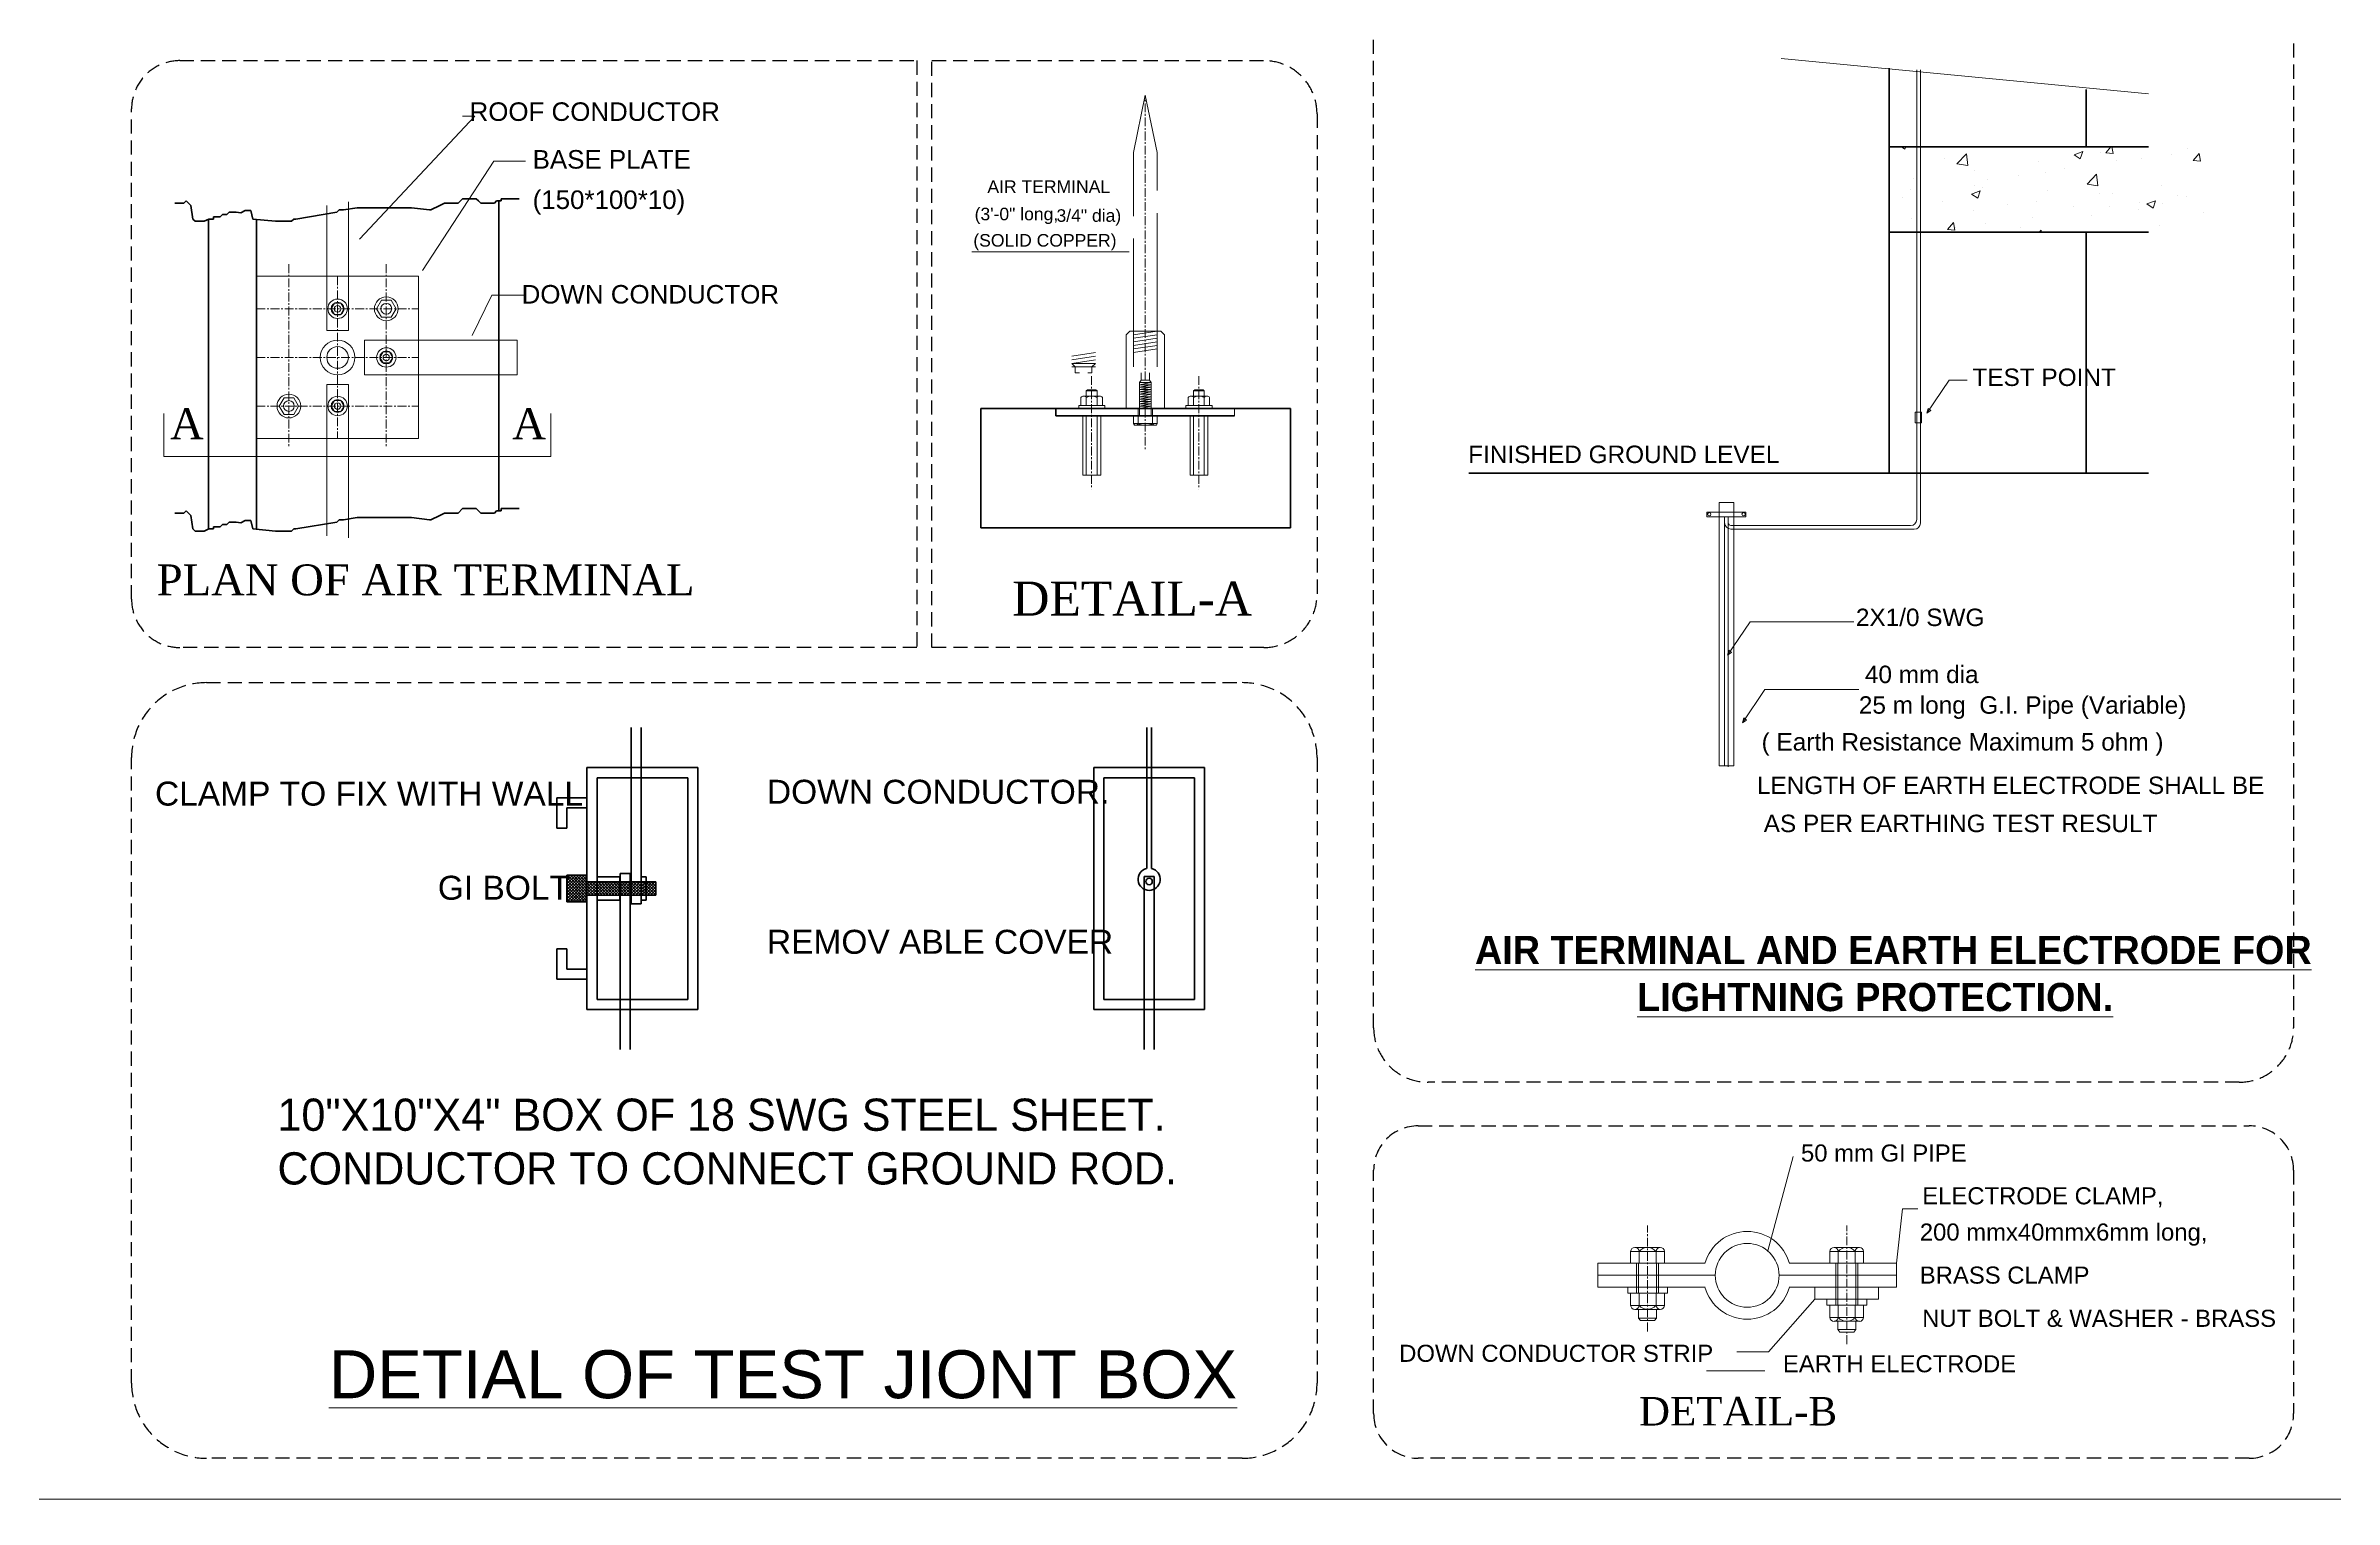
# Model space of a CAD drawing. Header units: inches. Extents: x 109699 to 44449955, y -10987 to 15824140.
# Drawn here: x 226962 to 228584, y -4201 to -3171 of the extents above; entities that cross this region are included whole.
import ezdxf

# ---------------------------------------------------------------- set-up
doc = ezdxf.new("R2010")
doc.units = ezdxf.units.IN
doc.header["$LTSCALE"] = 5
doc.header["$MEASUREMENT"] = 0
doc.header["$PDMODE"] = 35
doc.linetypes.add('CENTER', pattern=[2, 1.25, -0.25, 0.25, -0.25])
doc.linetypes.add('DASHED2', pattern=[0.375, 0.25, -0.125])
doc.layers.get('0').update_dxf_attribs({"color": 123})
doc.layers.get('Defpoints').update_dxf_attribs({"lineweight": 5})
for name, color, linetype, lineweight in [('@NORMAL', 7, 'Continuous', 5), ('CL', 7, 'CENTER', 5), ('E-ELECTRODE', 4, 'Continuous', 13), ('PLATE', 5, 'Continuous', 5), ('Text', 7, 'Continuous', 0), ('THREAD', 7, 'Continuous', 5), ('Title box', 7, 'Continuous', 9), ('WALL', 8, 'Continuous', 53), ('WALL-1', 8, 'Continuous', 9)]:
    doc.layers.add(name, color=color, linetype=linetype, lineweight=lineweight)
doc.styles.add('DIM', font='tahoma.ttf')
doc.styles.add('STYLE1', font='times.ttf')
doc.styles.add('STYLE5', font='swissl.ttf')

# ---------------------------------------------------------------- blocks, each defined once
blk = doc.blocks.new('zxczxczxcz')
at = {"layer": '@NORMAL'}
blk.add_lwpolyline([(177319.9, -15442.5), (175302.8, -15442.5), (175302.8, -14284.5), (177319.9, -14284.5)], close=True, dxfattribs=at)
blk = doc.blocks.new('*X105')
at = {"color": 0}
for p, q in [((809.5, -171.6), (820.1, -161)), ((809.5, -169.8), (818.3, -161)), ((809.5, -168.1), (816.6, -161)), ((809.5, -166.3), (814.8, -161)), ((809.5, -164.5), (813, -161)), ((809.5, -162.8), (811.2, -161)), ((809.5, -173.4), (821.5, -161.4)), ((821.5, -174.5), (809.5, -162.5)), ((809.5, -175.1), (821.5, -163.1)), ((821.5, -172.7), (809.8, -161)), ((821.5, -171), (811.6, -161)), ((821.5, -169.2), (813.3, -161)), ((821.5, -167.4), (815.1, -161)), ((821.5, -165.7), (816.9, -161)), ((821.5, -163.9), (818.6, -161)), ((821.5, -162.1), (820.4, -161)), ((821.5, -176.3), (809.5, -164.3)), ((809.5, -176.9), (821.5, -164.9)), ((820.5, -177), (809.5, -166)), ((818.7, -177), (809.5, -167.8)), ((817, -177), (809.5, -169.6)), ((815.2, -177), (809.5, -171.3)), ((813.4, -177), (809.5, -173.1)), ((811.7, -177), (809.5, -174.9)), ((809.9, -177), (809.5, -176.6)), ((811.2, -177), (821.5, -166.7)), ((812.9, -177), (821.5, -168.5)), ((814.7, -177), (821.5, -170.2)), ((816.5, -177), (821.5, -172)), ((818.2, -177), (821.5, -173.8)), ((820, -177), (821.5, -175.5)), ((821.5, -170.2), (826.7, -165)), ((821.5, -168.5), (824.9, -165)), ((821.5, -166.7), (823.2, -165)), ((827.5, -171.7), (821.5, -165.7)), ((821.5, -172), (827.5, -166)), ((827.1, -173), (821.5, -167.4)), ((825.3, -173), (821.5, -169.2)), ((823.6, -173), (821.5, -171)), ((821.8, -173), (821.5, -172.7)), ((822.2, -173), (827.5, -167.8)), ((827.5, -169.9), (822.6, -165)), ((824, -173), (827.5, -169.5)), ((827.5, -168.1), (824.4, -165)), ((825.8, -173), (827.5, -171.3)), ((827.5, -166.4), (826.2, -165)), ((827.5, -173), (835.5, -165)), ((827.5, -171.3), (833.8, -165)), ((827.5, -169.5), (832, -165)), ((827.5, -167.8), (830.2, -165)), ((827.5, -166), (828.5, -165)), ((834.2, -173), (827.5, -166.4)), ((832.4, -173), (827.5, -168.1)), ((830.6, -173), (827.5, -169.9)), ((828.9, -173), (827.5, -171.7)), ((835.9, -173), (827.9, -165)), ((829.3, -173), (837.3, -165)), ((837.7, -173), (829.7, -165)), ((831.1, -173), (839.1, -165)), ((839.5, -173), (831.5, -165)), ((832.8, -173), (840.8, -165)), ((841, -172.8), (833.2, -165)), ((834.6, -173), (841, -166.6)), ((841, -171.1), (835, -165)), ((836.4, -173), (841, -168.4)), ((841, -169.3), (836.8, -165)), ((838.1, -173), (841, -170.1)), ((841, -167.5), (838.5, -165)), ((839.9, -173), (841, -171.9)), ((841, -165.7), (840.3, -165)), ((841.2, -166.5), (842.6, -165)), ((841.2, -168.2), (844.4, -165)), ((841.2, -170), (846.1, -165)), ((841.2, -171.8), (847.2, -165.8)), ((847.2, -171.9), (841.2, -165.9)), ((846.5, -173), (841.2, -167.7)), ((844.8, -173), (841.2, -169.4)), ((843, -173), (841.2, -171.2)), ((841.2, -173), (841.2, -173)), ((841.7, -173), (847.2, -167.5)), ((847.2, -170.1), (842.1, -165)), ((843.4, -173), (847.2, -169.3)), ((847.2, -168.3), (843.8, -165)), ((845.2, -173), (847.2, -171.1)), ((847.2, -166.6), (845.6, -165)), ((847, -173), (847.2, -172.8)), ((847.7, -165.2), (847.9, -165)), ((847.7, -167), (849.7, -165)), ((847.7, -168.7), (851.4, -165)), ((847.7, -170.5), (853.2, -165)), ((853.7, -171.4), (847.7, -165.4)), ((847.7, -172.3), (853.7, -166.3)), ((853.6, -173), (847.7, -167.1)), ((851.8, -173), (847.7, -168.9)), ((850.1, -173), (847.7, -170.7)), ((848.3, -173), (847.7, -172.4)), ((848.7, -173), (853.7, -168)), ((853.7, -169.6), (849.1, -165)), ((850.5, -173), (853.7, -169.8)), ((853.7, -167.8), (850.9, -165)), ((852.3, -173), (853.7, -171.6)), ((853.7, -166.1), (852.7, -165)), ((853.7, -166.3), (855, -165)), ((853.7, -168), (856.7, -165)), ((856.7, -169.1), (853.7, -166.1)), ((853.7, -169.8), (856.7, -166.8)), ((856.7, -170.8), (853.7, -167.8)), ((853.7, -171.6), (856.7, -168.6)), ((856.7, -172.6), (853.7, -169.6)), ((855.4, -173), (853.7, -171.4)), ((854, -173), (856.7, -170.3)), ((856.7, -167.3), (854.5, -165)), ((855.8, -173), (856.7, -172.1)), ((856.7, -165.5), (856.2, -165)), ((856.7, -165), (856.7, -165)), ((856.7, -166.8), (858.5, -165)), ((856.7, -168.6), (860.3, -165)), ((856.7, -170.3), (862, -165)), ((862.5, -171.3), (856.7, -165.5)), ((856.7, -172.1), (862.5, -166.3)), ((862.5, -173), (856.7, -167.3)), ((860.7, -173), (856.7, -169.1)), ((858.9, -173), (856.7, -170.8)), ((857.1, -173), (856.7, -172.6)), ((857.6, -173), (862.5, -168.1)), ((862.5, -169.5), (858, -165)), ((859.4, -173), (862.5, -169.9)), ((862.5, -167.8), (859.8, -165)), ((861.1, -173), (862.5, -171.6)), ((862.5, -166), (861.5, -165))]:
    blk.add_line(p, q, dxfattribs=at)
blk = doc.blocks.new('*X104')
at = {"color": 0}
for p, q in [((2721.4, -109.4), (2721.4, -109.4)), ((2784.5, -101.1), (2784.5, -101.1)), ((2809.6, -97.8), (2809.6, -97.8)), ((2824.6, -104.9), (2831.6, -102.2)), ((2824.6, -104.9), (2829.5, -108.3)), ((2829.5, -108.3), (2831.6, -102.2)), ((2841.3, -100.6), (2845.3, -95.7)), ((2841.3, -100.6), (2847.3, -101.1)), ((2847.3, -101.1), (2846.3, -95.7)), ((2852.5, -108.5), (2852.5, -108.5)), ((2903.8, -101.5), (2903.8, -101.5)), ((2913, -106.8), (2917.8, -101.1)), ((2913, -106.8), (2919, -107.4)), ((2919, -107.4), (2917.8, -101.1)), ((2948.5, -101.6), (2954.1, -95.7)), ((2948.5, -101.6), (2957.4, -102.9)), ((2957.4, -102.9), (2956.6, -95.7)), ((2968.3, -112.9), (2975.3, -110.2)), ((2973.3, -116.3), (2975.3, -110.2)), ((2721.3, -128.5), (2721.3, -128.5)), ((2750, -122.4), (2750, -122.4)), ((2753.6, -117.3), (2753.6, -117.3)), ((2774.7, -130.7), (2774.7, -130.7)), ((2800.5, -116), (2800.5, -116)), ((2807, -119.5), (2807, -119.5)), ((2860.3, -121.8), (2860.3, -121.8)), ((2884.3, -124), (2884.3, -124)), ((2909.3, -120.7), (2909.3, -120.7)), ((2913.7, -124.1), (2913.7, -124.1)), ((2940.5, -122.6), (2940.5, -122.6)), ((2947.2, -115.7), (2947.2, -115.7)), ((2953.1, -128.4), (2953.1, -128.4)), ((2967.1, -126.3), (2967.1, -126.3)), ((2968.3, -112.9), (2973.3, -116.3)), ((2740.5, -137.2), (2747.5, -134.5)), ((2740.5, -137.2), (2745.5, -140.5)), ((2745.5, -140.5), (2747.5, -134.5)), ((2758.2, -140.6), (2758.2, -140.6)), ((2783.3, -137.3), (2783.3, -137.3)), ((2799.3, -149.3), (2799.3, -149.3)), ((2821.1, -132.3), (2821.1, -132.3)), ((2823.8, -142.6), (2823.8, -142.6)), ((2828, -133), (2828, -133)), ((2851.3, -141.8), (2851.3, -141.8)), ((2881.4, -135.2), (2881.4, -135.2)), ((2882.2, -132.6), (2882.2, -132.6)), ((2884.3, -145.2), (2891.3, -142.5)), ((2884.3, -145.2), (2889.2, -148.5)), ((2889.2, -148.5), (2891.3, -142.5)), ((2902.6, -134.8), (2902.6, -134.8)), ((2934.8, -137.5), (2934.8, -137.5)), ((2964.4, -144.6), (2964.4, -144.6)), ((2748.8, -155.7), (2748.8, -155.7)), ((2765.5, -152.6), (2765.5, -152.6)), ((2786.6, -165.7), (2788.3, -163.8)), ((2788.6, -165.7), (2788.3, -163.8)), ((2847.8, -164.6), (2847.8, -164.6)), ((2858, -163.4), (2858, -163.4)), ((2883, -160.1), (2883, -160.1)), ((2906.1, -154.6), (2906.1, -154.6)), ((2920.9, -155.1), (2920.9, -155.1)), ((2951.9, -161.6), (2951.9, -161.6)), ((2725.2, -396.8), (2725.2, -396.8)), ((2729.4, -396.4), (2732.2, -398.3)), ((2732.2, -398.3), (2732.9, -396.4)), ((2764.9, -405.9), (2764.9, -405.9)), ((2774.8, -410.3), (2782.6, -402.2)), ((2774.8, -410.3), (2783.7, -411.7)), ((2783.7, -411.7), (2782.6, -402.2)), ((2841.5, -408.1), (2841.5, -408.1)), ((2871, -403), (2878, -400.3)), ((2871, -403), (2875.9, -406.3)), ((2875.9, -406.3), (2878, -400.3)), ((2892.9, -401.1), (2892.9, -401.1)), ((2896.8, -401.4), (2901, -396.4)), ((2896.8, -401.4), (2902.8, -402)), ((2902.8, -402), (2901.7, -396.4)), ((2905.5, -407.8), (2905.5, -407.8)), ((2926, -406.3), (2926, -406.3)), ((2951, -403), (2951, -403)), ((2963.8, -397.8), (2963.8, -397.8)), ((2968.5, -407.7), (2973.3, -402)), ((2968.5, -407.7), (2974.5, -408.2)), ((2974.5, -408.2), (2973.3, -402)), ((2736.7, -431.2), (2736.7, -431.2)), ((2739.1, -422), (2739.1, -422)), ((2742.2, -427.6), (2742.2, -427.6)), ((2788.9, -427.9), (2788.9, -427.9)), ((2789.6, -415.6), (2789.6, -415.6)), ((2795.6, -429.8), (2795.6, -429.8)), ((2799.9, -422.9), (2799.9, -422.9)), ((2824.9, -419.6), (2824.9, -419.6)), ((2847.2, -417.8), (2847.2, -417.8)), ((2862.8, -414.6), (2862.8, -414.6)), ((2881.6, -426.9), (2889.3, -418.8)), ((2881.6, -426.9), (2890.4, -428.3)), ((2890.4, -428.3), (2889.3, -418.8)), ((2942.2, -428), (2942.2, -428)), ((2730.6, -437.9), (2730.6, -437.9)), ((2763.3, -441), (2763.3, -441)), ((2786.9, -435.2), (2793.9, -432.5)), ((2786.9, -435.2), (2791.9, -438.6)), ((2788.4, -448.9), (2788.4, -448.9)), ((2791.9, -438.6), (2793.9, -432.5)), ((2816.7, -443.3), (2816.7, -443.3)), ((2840.3, -441.4), (2840.3, -441.4)), ((2849, -432.1), (2849, -432.1)), ((2870.1, -445.5), (2870.1, -445.5)), ((2891.7, -434.4), (2891.7, -434.4)), ((2899.6, -445.7), (2899.6, -445.7)), ((2902.4, -434.4), (2902.4, -434.4)), ((2923.5, -447.8), (2923.5, -447.8)), ((2924.7, -442.4), (2924.7, -442.4)), ((2930.6, -443.2), (2937.6, -440.6)), ((2930.6, -443.2), (2935.6, -446.6)), ((2935.6, -446.6), (2937.6, -440.6)), ((2943.7, -442.8), (2943.7, -442.8)), ((2955.8, -436.6), (2955.8, -436.6)), ((2962.6, -437.5), (2962.6, -437.5)), ((2976.8, -450), (2976.8, -450)), ((2737.9, -455.3), (2737.9, -455.3)), ((2767.2, -464.1), (2772, -458.4)), ((2767.2, -464.1), (2773.2, -464.6)), ((2773.2, -464.6), (2772, -458.4)), ((2773.6, -462.3), (2773.6, -462.3)), ((2798.6, -459), (2798.6, -459)), ((2827.1, -462.9), (2827.1, -462.9)), ((2836.5, -454.1), (2836.5, -454.1)), ((2842.3, -466.4), (2843.8, -464.6)), ((2844.1, -466.4), (2843.8, -464.6)), ((2885.4, -452.8), (2885.4, -452.8)), ((2941, -461.3), (2941, -461.3))]:
    blk.add_line(p, q, dxfattribs=at)
blk = doc.blocks.new('fsdfs')
at = {"layer": 'Text'}
blk.add_line((238128.7, -26076.4), (237942.8, -26076.4), dxfattribs=at)
at = {"layer": 'Text', "style": 'STYLE5'}
for s, height, p in [('AIR TERMINAL', 14.822, (237961.2, -26006.7)), ('(3\'-0" long,', 14.822, (237946.1, -26039)), ('3/4" dia)', 14.82, (238042.8, -26040.8)), ('(SOLID COPPER)', 14.822, (237944.6, -26070.1))]:
    blk.add_text(s, height=height, dxfattribs=at).set_placement(p)

msp = doc.modelspace()

# ---------------------------------------------------------------- linework, layer by layer
at = {"linetype": 'DASHED2', "lineweight": 25, "ltscale": 8}
for points in [[(227903, -2530.7), (228516.3, -2530.7, -0.414214), (228554.9, -2569.3), (228554.9, -3866.7, -0.414214), (228516.3, -3905.3), (227941.6, -3905.3, -0.414214), (227903, -3866.7)], [(227057.1, -3181.5), (227579.4, -3181.5), (227579.4, -3597.3), (227057.1, -3597.3, -0.414214), (227022.9, -3563.1), (227022.9, -3215.7, -0.414214)], [(227590, -3181.5), (227825.2, -3181.5, -0.414214), (227862.9, -3219.2), (227862.9, -3559.6, -0.414214), (227825.2, -3597.3), (227590, -3597.3)], [(227076, -3622.2), (227809.8, -3622.2, -0.414214), (227862.9, -3675.3), (227862.9, -4118.6, -0.414214), (227809.8, -4171.7), (227076, -4171.7, -0.414214), (227022.9, -4118.6), (227022.9, -3675.3, -0.414214)], [(227934.5, -3936.2), (228523.4, -3936.2, -0.414214), (228554.9, -3967.7), (228554.9, -4140.1, -0.414214), (228523.4, -4171.7), (227934.5, -4171.7, -0.414214), (227903, -4140.1), (227903, -3967.7, -0.414214)]]:
    msp.add_lwpolyline(points, format="xyb", close=True, dxfattribs=at)
at = {"layer": 'CL'}
for p, q in [((227741.2, -3428), (227741.2, -3206)), ((227134.4, -3325.8), (227134.4, -3455)), ((227168.9, -3334.3), (227168.9, -3449.2)), ((227203.4, -3325.8), (227203.4, -3455)), ((227111.4, -3357.3), (227226.3, -3357.3)), ((227111.4, -3391.8), (227226.3, -3391.8)), ((227703.2, -3405), (227703.2, -3485.1)), ((227779.2, -3405), (227779.2, -3485.1)), ((227111.4, -3426.2), (227226.3, -3426.2)), ((227741.2, -3428), (227741.2, -3457.8)), ((228097.1, -4081.8), (228097.1, -4006.7)), ((228238.2, -4090.8), (228238.2, -4006.7))]:
    msp.add_line(p, q, dxfattribs=at)
at = {"layer": 'Defpoints', "color": 0, "linetype": 'ByBlock'}
for p in [(227844, -3428), (227624.7, -3499)]:
    msp.add_point(p, dxfattribs=at)
at = {"layer": 'E-ELECTRODE'}
for p, q in [((228139.2, -3501.4), (228139.2, -3504.8)), ((228139.2, -3501.4), (228166.8, -3501.4)), ((228147.8, -3494.5), (228147.8, -3681.2)), ((228147.8, -3494.5), (228158.2, -3494.5)), ((228158.2, -3494.5), (228158.2, -3681.2)), ((228166.8, -3501.4), (228166.8, -3504.8)), ((228139.2, -3504.8), (228166.8, -3504.8)), ((228147.8, -3681.2), (228158.2, -3681.2))]:
    msp.add_line(p, q, dxfattribs=at)
for centre in [(228140.8, -3502.9), (228165.1, -3502.9)]:
    msp.add_circle(centre, 1.18, dxfattribs=at)
at = {"layer": 'PLATE'}
for p, q in [((228287.9, -3187.9), (228287.9, -3506.6)), ((228290.4, -3188.1), (228290.4, -3509.2)), ((227732.8, -3246.6), (227741.2, -3206)), ((227749.6, -3246.6), (227741.2, -3206)), ((227732.8, -3291.7), (227732.8, -3246.6)), ((227749.6, -3273.6), (227749.6, -3246.6)), ((227161.2, -3334.3), (227161.2, -3284.1)), ((227176.5, -3334.3), (227176.5, -3281.6)), ((227749.6, -3373.2), (227749.6, -3289.5)), ((227732.8, -3373.2), (227732.8, -3307.6)), ((227111.4, -3334.3), (227111.4, -3449.2)), ((227111.4, -3334.3), (227226.3, -3334.3)), ((227161.2, -3334.3), (227161.2, -3372.6)), ((227176.5, -3334.3), (227176.5, -3372.6)), ((227226.3, -3334.3), (227226.3, -3449.2)), ((227161.2, -3372.6), (227176.5, -3372.6)), ((227188, -3379.5), (227188, -3404)), ((227188, -3379.5), (227226.3, -3379.5)), ((227226.3, -3379.5), (227296.2, -3379.5)), ((227296.2, -3379.5), (227296.2, -3404)), ((227727.7, -3375.7), (227730.2, -3373.2)), ((227727.7, -3428), (227727.7, -3375.7)), ((227730.2, -3373.2), (227752.2, -3373.2)), ((227754.7, -3375.7), (227752.2, -3373.2)), ((227754.7, -3428), (227754.7, -3375.7)), ((227188, -3404), (227226.3, -3404)), ((227226.3, -3404), (227296.2, -3404)), ((227161.2, -3410.9), (227161.2, -3449.2)), ((227161.2, -3410.9), (227176.5, -3410.9)), ((227176.5, -3410.9), (227176.5, -3449.2)), ((227699.4, -3415.5), (227700.3, -3414.7)), ((227707, -3415.5), (227706.2, -3414.7)), ((227677.9, -3428), (227804.5, -3428)), ((227677.9, -3433.1), (227677.9, -3428)), ((227677.9, -3433.1), (227804.5, -3433.1)), ((227694, -3428), (227694, -3425.9)), ((227694, -3425.9), (227712.5, -3425.9)), ((227712.5, -3428), (227712.5, -3425.9)), ((227736.1, -3433.1), (227736.1, -3428)), ((227746.3, -3433.1), (227746.3, -3428)), ((227769.9, -3425.9), (227788.5, -3425.9)), ((227769.9, -3428), (227769.9, -3425.9)), ((227788.5, -3428), (227788.5, -3425.9)), ((227804.5, -3433.1), (227804.5, -3428)), ((227111.4, -3449.2), (227226.3, -3449.2)), ((227161.2, -3449.2), (227161.2, -3518.1)), ((227176.5, -3449.2), (227176.5, -3519.7)), ((228151.7, -3504.8), (228151.7, -3508.9)), ((228151.7, -3506.9), (228151.7, -3681.2)), ((228154.2, -3507.5), (228154.2, -3681.8)), ((228154.3, -3504.8), (228154.3, -3508.9)), ((228156.2, -3510.9), (228283.5, -3510.9)), ((228156.2, -3513.5), (228286.1, -3513.5)), ((228061.8, -4050.6), (228061.8, -4033.6)), ((228061.8, -4033.6), (228137.8, -4033.6)), ((228089.3, -4054.8), (228089.3, -4033.6)), ((228104.8, -4054.8), (228104.8, -4033.6)), ((228197.5, -4033.6), (228273.5, -4033.6)), ((228230.5, -4063.3), (228230.5, -4033.6)), ((228246, -4063.3), (228246, -4033.6)), ((228273.5, -4050.6), (228273.5, -4033.6)), ((228061.8, -4042.1), (228145.1, -4042.1)), ((228061.8, -4050.6), (228137.8, -4050.6)), ((228083, -4054.8), (228083, -4050.6)), ((228111.2, -4054.8), (228111.2, -4050.6)), ((228190.2, -4042.1), (228273.5, -4042.1)), ((228197.5, -4050.6), (228273.5, -4050.6)), ((228215.6, -4059.1), (228215.6, -4050.6)), ((228260.8, -4059.1), (228260.8, -4050.6)), ((228083, -4054.8), (228111.2, -4054.8)), ((228215.6, -4059.1), (228260.8, -4059.1)), ((228224.1, -4063.3), (228224.1, -4059.1)), ((228224.1, -4063.3), (228252.4, -4063.3)), ((228252.4, -4063.3), (228252.4, -4059.1))]:
    msp.add_line(p, q, dxfattribs=at)
msp.add_circle((228167.7, -4042.1), 22.6, dxfattribs=at)
for centre, radius, start, end in [((228156.2, -3508.9), 4.54, 180, 270), ((228156.2, -3508.9), 1.95, 180, 270), ((228283.5, -3506.6), 4.32, 270, 0), ((228286.1, -3509.2), 4.32, 270, 0), ((228167.7, -4042.1), 31.1, 15.8266, 164.1734), ((228167.7, -4042.1), 31.1, 195.8266, 344.1734)]:
    msp.add_arc(centre, radius, start, end, dxfattribs=at)
at = {"layer": 'Text'}
for p, q in [((228191.7, -3179.9), (228452.1, -3205.1)), ((227184.4, -3308.1), (227266.2, -3220.8)), ((227266.2, -3220.8), (227257.5, -3220.8)), ((227229, -3330.3), (227279.7, -3252.8)), ((227279.7, -3252.8), (227302.1, -3252.8)), ((227264.2, -3376.3), (227278.1, -3347.7)), ((227278.1, -3347.7), (227300.6, -3347.7)), ((228295, -3431.3), (228310.9, -3407.8)), ((228310.9, -3407.8), (228323.6, -3407.8)), ((227045.8, -3462), (227045.8, -3431.4)), ((227320, -3462), (227320, -3431.4)), ((228286.8, -3430.5), (228286.8, -3438.2)), ((228286.8, -3430.5), (228291.3, -3430.5)), ((228291.3, -3430.5), (228291.3, -3438.2)), ((228295, -3431.3), (228295.9, -3427.9)), ((228295, -3431.3), (228297.8, -3429.4)), ((228295.9, -3427.9), (228297.8, -3429.4)), ((228286.8, -3438.2), (228291.3, -3438.2)), ((227045.8, -3462), (227320, -3462)), ((228153.8, -3602.7), (228169.7, -3579.1)), ((228169.7, -3579.1), (228243.3, -3579.1)), ((228153.8, -3602.7), (228154.7, -3599.2)), ((228154.7, -3599.2), (228156.6, -3600.8)), ((228153.8, -3602.7), (228156.6, -3600.8)), ((228164.4, -3650.6), (228180.3, -3627.1)), ((228180.3, -3627.1), (228246.8, -3627.1)), ((228164.4, -3650.6), (228165.2, -3647.2)), ((228165.2, -3647.2), (228167.1, -3648.7)), ((228164.4, -3650.6), (228167.1, -3648.7)), ((228182.2, -4024.8), (228200.3, -3957.8)), ((228273.5, -4033.6), (228277.7, -3995.1)), ((228277.7, -3995.1), (228288.5, -3995.1)), ((228215.6, -4059.1), (228182.8, -4096.3)), ((228182.8, -4096.3), (228160.3, -4096.3)), ((228138.8, -4109.7), (228180.1, -4109.7))]:
    msp.add_line(p, q, dxfattribs=at)
at = {"layer": 'THREAD'}
for p, q in [((227689.1, -3390.9), (227705.9, -3388.4)), ((227732.8, -3398.5), (227732.8, -3373.2)), ((227732.8, -3375.7), (227749.6, -3373.2)), ((227732.8, -3378.2), (227749.6, -3375.7)), ((227732.8, -3380.8), (227749.6, -3378.2)), ((227732.8, -3383.3), (227749.6, -3380.8)), ((227732.8, -3385.8), (227749.6, -3383.3)), ((227732.8, -3388.4), (227749.6, -3385.8)), ((227749.6, -3398.5), (227749.6, -3373.2)), ((227689.1, -3393.4), (227705.9, -3390.9)), ((227689.1, -3396), (227705.9, -3393.4)), ((227691.6, -3398.5), (227689.1, -3396)), ((227689.1, -3396), (227705.9, -3396)), ((227689.1, -3398.5), (227691.6, -3398.5)), ((227691.6, -3401), (227691.6, -3398.5)), ((227703.4, -3398.5), (227691.6, -3398.5)), ((227691.6, -3402.7), (227691.6, -3401)), ((227691.6, -3402.7), (227694.6, -3402.7)), ((227700.5, -3402.7), (227703.4, -3402.7)), ((227705.9, -3396), (227703.4, -3398.5)), ((227703.4, -3401), (227703.4, -3398.5)), ((227703.4, -3398.5), (227705.9, -3398.5)), ((227703.4, -3402.7), (227703.4, -3401)), ((227738.3, -3402.7), (227738.3, -3407.8)), ((227744.2, -3402.7), (227744.2, -3407.8)), ((227695.6, -3425.9), (227695.6, -3420.2)), ((227697.5, -3419.2), (227708.9, -3419.2)), ((227699.4, -3425.9), (227699.4, -3415.5)), ((227699.4, -3415.5), (227707, -3415.5)), ((227700.3, -3414.7), (227706.2, -3414.7)), ((227707, -3425.9), (227707, -3415.5)), ((227710.8, -3425.9), (227710.8, -3420.2)), ((227737, -3409.5), (227738.3, -3407.8)), ((227737, -3411.1), (227745.4, -3409.5)), ((227737, -3409.5), (227745.4, -3409.5)), ((227737, -3409.5), (227737, -3433.1)), ((227737, -3412.8), (227745.4, -3411.1)), ((227737, -3411.1), (227745.4, -3411.1)), ((227737, -3414.5), (227745.4, -3412.8)), ((227737, -3412.8), (227745.4, -3412.8)), ((227737, -3416.2), (227745.4, -3414.5)), ((227737, -3414.5), (227745.4, -3414.5)), ((227737, -3417.9), (227745.4, -3416.2)), ((227737, -3416.2), (227745.4, -3416.2)), ((227737, -3417.9), (227745.4, -3417.9)), ((227737, -3419.6), (227745.4, -3417.9)), ((227737, -3421.3), (227745.4, -3419.6)), ((227737, -3419.6), (227745.4, -3419.6)), ((227737, -3423), (227745.4, -3421.3)), ((227737, -3421.3), (227745.4, -3421.3)), ((227738.3, -3407.8), (227744.2, -3407.8)), ((227744.2, -3407.8), (227745.4, -3409.5)), ((227745.4, -3409.5), (227745.4, -3433.1)), ((227771.6, -3425.9), (227771.6, -3420.2)), ((227773.5, -3419.2), (227784.9, -3419.2)), ((227775.4, -3415.5), (227776.2, -3414.7)), ((227775.4, -3415.5), (227783, -3415.5)), ((227775.4, -3425.9), (227775.4, -3415.5)), ((227776.2, -3414.7), (227782.1, -3414.7)), ((227783, -3415.5), (227782.1, -3414.7)), ((227783, -3425.9), (227783, -3415.5)), ((227786.8, -3425.9), (227786.8, -3420.2)), ((227696.9, -3433.1), (227696.9, -3475.3)), ((227699.4, -3433.1), (227699.4, -3475.3)), ((227707, -3433.1), (227707, -3475.3)), ((227709.6, -3433.1), (227709.6, -3475.3)), ((227732.8, -3433.1), (227732.8, -3438.6)), ((227736.1, -3433.1), (227736.1, -3438.6)), ((227737, -3424.7), (227745.4, -3423)), ((227737, -3423), (227745.4, -3423)), ((227737, -3426.3), (227745.4, -3424.7)), ((227737, -3424.7), (227745.4, -3424.7)), ((227737, -3426.3), (227745.4, -3426.3)), ((227737, -3428), (227745.4, -3426.3)), ((227746.3, -3433.1), (227746.3, -3438.6)), ((227749.6, -3433.1), (227749.6, -3438.6)), ((227772.9, -3433.1), (227772.9, -3475.3)), ((227775.4, -3433.1), (227775.4, -3475.3)), ((227783, -3433.1), (227783, -3475.3)), ((227785.5, -3433.1), (227785.5, -3475.3)), ((227732.8, -3438.6), (227733.3, -3439.8)), ((227732.8, -3438.6), (227749.6, -3438.6)), ((227733.3, -3439.8), (227749.1, -3439.8)), ((227749.6, -3438.6), (227749.1, -3439.8)), ((227696.9, -3475.3), (227709.6, -3475.3)), ((227772.9, -3475.3), (227785.5, -3475.3)), ((228085.1, -4025.2), (228109.1, -4025.2)), ((228085.1, -4033.6), (228085.1, -4025.2)), ((228088, -4022.4), (228106.1, -4022.4)), ((228090.7, -4054.8), (228090.7, -4033.6)), ((228091.1, -4033.6), (228091.1, -4025.2)), ((228103.1, -4033.6), (228103.1, -4025.2)), ((228103.4, -4054.8), (228103.4, -4033.6)), ((228109.1, -4033.6), (228109.1, -4025.2)), ((228226.2, -4025.2), (228250.2, -4025.2)), ((228226.2, -4033.6), (228226.2, -4025.2)), ((228229.2, -4022.4), (228247.3, -4022.4)), ((228231.9, -4063.3), (228231.9, -4033.6)), ((228232.2, -4033.6), (228232.2, -4025.2)), ((228244.2, -4033.6), (228244.2, -4025.2)), ((228244.6, -4063.3), (228244.6, -4033.6)), ((228250.2, -4033.6), (228250.2, -4025.2)), ((228085.1, -4054.9), (228085.1, -4063.4)), ((228085.1, -4063.4), (228109.1, -4063.4)), ((228088, -4066.2), (228106.1, -4066.2)), ((228090.7, -4072.4), (228090.7, -4066.2)), ((228091.1, -4054.9), (228091.1, -4063.4)), ((228103.1, -4054.9), (228103.1, -4063.4)), ((228103.4, -4072.4), (228103.4, -4066.2)), ((228109.1, -4054.9), (228109.1, -4063.4)), ((228226.2, -4063.4), (228226.2, -4071.9)), ((228232.2, -4063.4), (228232.2, -4071.9)), ((228244.2, -4063.4), (228244.2, -4071.9)), ((228250.2, -4063.4), (228250.2, -4071.9)), ((228090.7, -4072.4), (228103.4, -4072.4)), ((228092.1, -4074.2), (228090.7, -4072.4)), ((228092.1, -4074.2), (228102, -4074.2)), ((228102, -4074.2), (228103.4, -4072.4)), ((228226.2, -4071.9), (228250.2, -4071.9)), ((228229.2, -4074.7), (228247.3, -4074.7)), ((228231.9, -4080.6), (228231.9, -4074.7)), ((228231.9, -4080.6), (228244.6, -4080.6)), ((228233.3, -4082.4), (228231.9, -4080.6)), ((228233.3, -4082.4), (228243.2, -4082.4)), ((228243.2, -4082.4), (228244.6, -4080.6)), ((228244.6, -4080.6), (228244.6, -4074.7))]:
    msp.add_line(p, q, dxfattribs=at)
for points in [[(227173.5, -3357.3), (227171.2, -3353.3), (227166.6, -3353.3), (227164.3, -3357.3), (227166.6, -3361.3), (227171.2, -3361.3)], [(227199.9, -3351.3), (227196.5, -3357.3), (227199.9, -3363.3), (227206.8, -3363.3), (227210.3, -3357.3), (227206.8, -3351.3)], [(227208, -3391.8), (227205.7, -3387.8), (227201.1, -3387.8), (227198.8, -3391.8), (227201.1, -3395.7), (227205.7, -3395.7)], [(227131, -3420.3), (227127.5, -3426.2), (227131, -3432.2), (227137.9, -3432.2), (227141.3, -3426.2), (227137.9, -3420.3)], [(227173.5, -3426.2), (227171.2, -3422.3), (227166.6, -3422.3), (227164.3, -3426.2), (227166.6, -3430.2), (227171.2, -3430.2)]]:
    msp.add_lwpolyline(points, close=True, dxfattribs=at)
for centre, radius in [((227168.9, -3357.3), 6.89), ((227168.9, -3357.3), 4.6), ((227168.9, -3357.3), 2.3), ((227203.4, -3357.3), 8.43), ((227203.4, -3357.3), 3.83), ((227168.9, -3391.8), 12.3), ((227168.9, -3391.8), 7.66), ((227203.4, -3391.8), 6.89), ((227203.4, -3391.8), 4.6), ((227203.4, -3391.8), 2.3), ((227134.4, -3426.2), 8.43), ((227168.9, -3426.2), 6.89), ((227134.4, -3426.2), 3.83), ((227168.9, -3426.2), 4.6), ((227168.9, -3426.2), 2.3)]:
    msp.add_circle(centre, radius, dxfattribs=at)
for centre, radius, start, end in [((227697.5, -3421.5), 2.29, 33.855, 146.145), ((227703.2, -3426.8), 7.63, 60.1372, 119.8628), ((227708.9, -3421.5), 2.29, 33.855, 146.145), ((227773.5, -3421.5), 2.29, 33.855, 146.145), ((227779.2, -3426.8), 7.63, 60.1372, 119.8628), ((227784.9, -3421.5), 2.29, 33.855, 146.145), ((227734.5, -3438.1), 1.76, 196.2602, 343.7398), ((227741.2, -3429.1), 10.8, 241.9275, 298.0725), ((227748, -3438.1), 1.76, 196.2602, 343.7398), ((228088.1, -4025.4), 3.01, 3.4672, 176.5328), ((228097.1, -4030.1), 7.79, 39.5978, 140.4022), ((228106.1, -4025.4), 3.01, 3.4672, 176.5328), ((228229.2, -4025.4), 3.01, 3.4672, 176.5328), ((228238.2, -4030.1), 7.79, 39.5978, 140.4022), ((228247.2, -4025.4), 3.01, 3.4672, 176.5328), ((228088.1, -4063.2), 3.01, 183.4672, 356.5328), ((228097.1, -4058.4), 7.79, 219.5978, 320.4022), ((228106.1, -4063.2), 3.01, 183.4672, 356.5328), ((228229.2, -4071.7), 3.01, 183.4672, 356.5328), ((228238.2, -4066.9), 7.79, 219.5978, 320.4022), ((228247.2, -4071.7), 3.01, 183.4672, 356.5328)]:
    msp.add_arc(centre, radius, start, end, dxfattribs=at)
at = {"layer": 'WALL'}
for p, q in [((228268.2, -3186.8), (228268.2, -3473.7)), ((228407.9, -3201.9), (228407.9, -3242.5)), ((228268.2, -3242.5), (228452.1, -3242.5)), ((227053.6, -3282.5), (227060, -3282.5)), ((227060, -3282.5), (227061.6, -3280.9)), ((227061.6, -3280.9), (227064.8, -3284.1)), ((227064.8, -3284.1), (227066.4, -3293.7)), ((227085.7, -3292.1), (227087.3, -3290.5)), ((227087.3, -3290.5), (227090.5, -3290.5)), ((227090.5, -3290.5), (227092.1, -3288.9)), ((227092.1, -3288.9), (227097.1, -3288.9)), ((227097.1, -3288.9), (227100.3, -3289.3)), ((227100.3, -3289.3), (227103.5, -3287.7)), ((227103.5, -3287.7), (227107.4, -3287.7)), ((227107.4, -3287.7), (227108.9, -3293.7)), ((227139.4, -3293.7), (227168.3, -3288.9)), ((227168.3, -3288.9), (227169.9, -3287.3)), ((227169.9, -3287.3), (227173.1, -3287.3)), ((227173.1, -3287.3), (227182.7, -3285.7)), ((227182.7, -3285.7), (227221.3, -3285.7)), ((227221.3, -3285.7), (227234.1, -3287.3)), ((227234.1, -3287.3), (227235, -3287.3)), ((227235, -3287.3), (227241.4, -3284.1)), ((227241.4, -3284.1), (227244.6, -3282.5)), ((227244.6, -3282.5), (227254.3, -3282.5)), ((227254.3, -3282.5), (227257.5, -3279.3)), ((227257.5, -3279.3), (227267.1, -3279.3)), ((227267.1, -3279.3), (227268.7, -3280.9)), ((227268.7, -3280.9), (227270.3, -3282.5)), ((227270.3, -3282.5), (227280, -3282.5)), ((227280, -3282.5), (227281.6, -3280.9)), ((227281.6, -3280.9), (227284.8, -3280.9)), ((227283.2, -3280.9), (227283.2, -3500.5)), ((227284.8, -3280.9), (227284.8, -3279.3)), ((227284.8, -3279.3), (227297.6, -3279.3)), ((227066.4, -3293.7), (227068, -3295.3)), ((227068, -3295.3), (227074.4, -3295.3)), ((227074.4, -3295.3), (227077.6, -3293.7)), ((227077.4, -3293.8), (227077.4, -3513.3)), ((227077.6, -3293.7), (227080.9, -3293.7)), ((227080.9, -3293.7), (227080.9, -3292.1)), ((227080.9, -3292.1), (227085.7, -3292.1)), ((227108.9, -3293.7), (227125, -3295.3)), ((227111.4, -3293.9), (227111.4, -3513.5)), ((227125, -3295.3), (227136.2, -3295.3)), ((227136.2, -3295.3), (227137.8, -3293.7)), ((227137.8, -3293.7), (227139.4, -3293.7)), ((228268.2, -3303.1), (228452.1, -3303.1)), ((228407.9, -3303.1), (228407.9, -3473.7)), ((227624.7, -3512.4), (227624.7, -3428)), ((227844, -3428), (227624.7, -3428)), ((227677.9, -3428), (227677.9, -3433.1)), ((227677.9, -3433.1), (227804.5, -3433.1)), ((227844, -3428), (227844, -3512.4)), ((227970.5, -3473.7), (228452.1, -3473.7)), ((227053.6, -3502.1), (227060, -3502.1)), ((227060, -3502.1), (227061.6, -3500.5)), ((227061.6, -3500.5), (227064.8, -3503.7)), ((227241.4, -3503.7), (227244.6, -3502.1)), ((227244.6, -3502.1), (227254.3, -3502.1)), ((227254.3, -3502.1), (227257.5, -3498.9)), ((227257.5, -3498.9), (227267.1, -3498.9)), ((227267.1, -3498.9), (227268.7, -3500.5)), ((227268.7, -3500.5), (227270.3, -3502.1)), ((227270.3, -3502.1), (227280, -3502.1)), ((227280, -3502.1), (227281.6, -3500.5)), ((227281.6, -3500.5), (227284.8, -3500.5)), ((227284.8, -3500.5), (227284.8, -3498.9)), ((227284.8, -3498.9), (227297.6, -3498.9)), ((227064.8, -3503.7), (227066.4, -3513.3)), ((227066.4, -3513.3), (227068, -3514.9)), ((227068, -3514.9), (227074.4, -3514.9)), ((227074.4, -3514.9), (227077.6, -3513.3)), ((227077.6, -3513.3), (227080.9, -3513.3)), ((227080.9, -3511.7), (227085.7, -3511.7)), ((227080.9, -3513.3), (227080.9, -3511.7)), ((227085.7, -3511.7), (227087.3, -3510.1)), ((227087.3, -3510.1), (227090.5, -3510.1)), ((227090.5, -3510.1), (227092.1, -3508.5)), ((227092.1, -3508.5), (227097.1, -3508.5)), ((227097.1, -3508.5), (227100.3, -3508.9)), ((227100.3, -3508.9), (227103.5, -3507.3)), ((227103.5, -3507.3), (227107.4, -3507.3)), ((227107.4, -3507.3), (227108.9, -3513.3)), ((227108.9, -3513.3), (227125, -3514.9)), ((227125, -3514.9), (227136.2, -3514.9)), ((227136.2, -3514.9), (227137.8, -3513.3)), ((227137.8, -3513.3), (227139.4, -3513.3)), ((227139.4, -3513.3), (227168.3, -3508.5)), ((227168.3, -3508.5), (227169.9, -3506.9)), ((227169.9, -3506.9), (227173.1, -3506.9)), ((227173.1, -3506.9), (227182.7, -3505.3)), ((227182.7, -3505.3), (227221.3, -3505.3)), ((227221.3, -3505.3), (227234.1, -3506.9)), ((227234.1, -3506.9), (227235, -3506.9)), ((227235, -3506.9), (227241.4, -3503.7)), ((227844, -3512.4), (227624.7, -3512.4)), ((227345.6, -3682.4), (227345.6, -3853.7)), ((227424.1, -3682.4), (227345.6, -3682.4)), ((227352.7, -3689.6), (227352.7, -3846.6)), ((227417, -3689.6), (227352.7, -3689.6)), ((227417, -3846.6), (227417, -3689.6)), ((227424.1, -3853.7), (227424.1, -3682.4)), ((227704.7, -3682.4), (227704.7, -3853.7)), ((227783.2, -3682.4), (227704.7, -3682.4)), ((227711.8, -3689.6), (227711.8, -3846.6)), ((227776.1, -3689.6), (227711.8, -3689.6)), ((227776.1, -3846.6), (227776.1, -3689.6)), ((227783.2, -3853.7), (227783.2, -3682.4)), ((227345.6, -3703.8), (227324.2, -3703.8)), ((227324.2, -3703.8), (227324.2, -3725.2)), ((227331.3, -3711), (227331.3, -3725.2)), ((227345.6, -3711), (227331.3, -3711)), ((227331.3, -3725.2), (227324.2, -3725.2)), ((227241.9, -3761.8), (227241.9, -3761.8)), ((227324.2, -3810.9), (227331.3, -3810.9)), ((227324.2, -3810.9), (227324.2, -3832.3)), ((227331.3, -3810.9), (227331.3, -3825.2)), ((227331.3, -3825.2), (227345.6, -3825.2)), ((227324.2, -3832.3), (227345.6, -3832.3)), ((227345.6, -3853.7), (227424.1, -3853.7)), ((227352.7, -3846.6), (227417, -3846.6)), ((227704.7, -3853.7), (227783.2, -3853.7)), ((227711.8, -3846.6), (227776.1, -3846.6))]:
    msp.add_line(p, q, dxfattribs=at)
at = {"layer": 'WALL', "color": 5}
for p, q in [((227376.8, -3653.9), (227376.8, -3778.8)), ((227383.9, -3653.9), (227383.9, -3778.8)), ((227742.2, -3753.8), (227742.2, -3653.9)), ((227745.7, -3753.8), (227745.7, -3653.9)), ((227369, -3757.4), (227369, -3882.2)), ((227376.1, -3757.4), (227369, -3757.4)), ((227376.1, -3757.4), (227376.1, -3882.2)), ((227740.4, -3882.2), (227740.4, -3759.5)), ((227747.5, -3759.5), (227740.4, -3759.5)), ((227747.5, -3882.2), (227747.5, -3759.5)), ((227383.9, -3778.8), (227376.8, -3778.8))]:
    msp.add_line(p, q, dxfattribs=at)
at = {"layer": 'WALL', "color": 3}
for p, q in [((227331.3, -3758.5), (227331.3, -3777.6)), ((227345.6, -3758.5), (227331.3, -3758.5)), ((227345.6, -3777.6), (227331.3, -3777.6)), ((227394.4, -3763.3), (227345.6, -3763.3)), ((227394.4, -3772.8), (227345.6, -3772.8)), ((227381.3, -3763.3), (227378.3, -3763.3)), ((227394.4, -3763.3), (227394.4, -3772.8))]:
    msp.add_line(p, q, dxfattribs=at)
at = {"layer": 'WALL', "color": 2}
for p, q in [((227368.8, -3759.7), (227352.7, -3759.7)), ((227368.8, -3759.7), (227368.8, -3776.4)), ((227387.5, -3759.7), (227383.9, -3759.7)), ((227387.5, -3759.7), (227387.5, -3776.4)), ((227368.8, -3776.4), (227352.7, -3776.4)), ((227387.5, -3776.4), (227383.9, -3776.4))]:
    msp.add_line(p, q, dxfattribs=at)
at = {"layer": 'WALL', "color": 6}
msp.add_circle((227743.9, -3763.1), 2.28, dxfattribs=at)
msp.add_arc((227743.9, -3761.5), 7.87, 103.0988, 76.9012, dxfattribs=at)

# ---------------------------------------------------------------- block references
at = {"linetype": 'ByBlock', "lineweight": 25, "xscale": 0.6, "yscale": 0.6, "zscale": 0.6}
msp.add_blockref('fsdfs', (84852.6, 12328.8), dxfattribs=at)
at = {"layer": 'Text', "xscale": 0.8646241651096264, "yscale": 0.8646241651096264, "zscale": 0.8646241651096264}
msp.add_blockref('*X104', (225917.1, -2899.8), dxfattribs=at)
at = {"layer": 'WALL', "color": 3, "xscale": 1.189410573844032, "yscale": 1.189410573844032, "zscale": 1.189410573844032}
msp.add_blockref('*X105', (226368.5, -3567), dxfattribs=at)
at = {"layer": 'WALL-1', "linetype": 'Continuous', "xscale": 1.47163661568, "yscale": 1.47163661568, "zscale": 1.47163661568}
msp.add_blockref('zxczxczxcz', (-31518.5, 18525), dxfattribs=at)

# ---------------------------------------------------------------- texts
at = {"layer": 'Text'}
for s, height, style, p in [('ROOF CONDUCTOR', 13.133, 'STYLE5', (227262.4, -3224.2)), ('BASE PLATE', 13.13, 'STYLE5', (227307.1, -3258)), ('(150*100*10)', 13.133, 'STYLE5', (227307.1, -3286.6)), ('DOWN CONDUCTOR', 13.133, 'STYLE5', (227299.3, -3353.6)), ('TEST POINT', 12.35, 'STYLE5', (228327.3, -3412)), ('A', 21.9, 'STYLE1', (227050.2, -3449.7)), ('A', 21.9, 'STYLE1', (227292.6, -3449.7)), ('FINISHED GROUND LEVEL', 12.352, 'STYLE5', (227970, -3466.6)), ('PLAN OF AIR TERMINAL', 21.888, 'STYLE1', (227040.7, -3560.3)), ('DETAIL-A', 24.11, 'STYLE1', (227647, -3574.7)), ('2X1/0 SWG', 12.35, 'STYLE5', (228244.7, -3582.1)), ('40 mm dia', 12.35, 'STYLE5', (228251.1, -3622.5)), ('25 m long  G.I. Pipe (Variable)', 12.352, 'STYLE5', (228246.8, -3644.2)), ('( Earth Resistance Maximum 5 ohm )', 12.352, 'STYLE5', (228177.9, -3670.3)), ('CLAMP TO FIX WITH WALL', 16.992, 'STYLE5', (227039.5, -3709.3)), ('DOWN CONDUCTOR.', 16.992, 'STYLE5', (227473.1, -3708)), ('LENGTH OF EARTH ELECTRODE SHALL BE ', 12.352, 'STYLE5', (228174.6, -3701.1)), (' AS PER EARTHING TEST RESULT', 12.352, 'STYLE5', (228174.6, -3728.1)), ('GI BOLT', 16.99, 'STYLE5', (227239.9, -3776)), ('REMOV ABLE COVER', 16.992, 'STYLE5', (227473.1, -3814.3)), ('50 mm GI PIPE', 12.099, 'STYLE5', (228205.8, -3961.5)), ('ELECTRODE CLAMP, ', 12.099, 'STYLE5', (228291.7, -3991.8)), (' 200 mmx40mmx6mm long, ', 12.099, 'STYLE5', (228285.3, -4017.5)), (' BRASS CLAMP', 12.099, 'STYLE5', (228285.3, -4048)), ('NUT BOLT & WASHER - BRASS', 12.099, 'STYLE5', (228291.7, -4078.6)), ('%%UDETIAL OF TEST JIONT BOX', 33.983, 'STYLE5', (227162.7, -4129.2)), ('DOWN CONDUCTOR STRIP', 12.099, 'STYLE5', (227921.1, -4103.4)), (' EARTH ELECTRODE', 12.099, 'STYLE5', (228188.3, -4110.8)), ('DETAIL-B', 20.17, 'STYLE1', (228091, -4148.5))]:
    msp.add_text(s, height=height, dxfattribs=dict(at, style=style)).set_placement(p)
at = {"layer": 'Title box', "attachment_point": 1, "style": 'DIM'}
for s, insert, char_height, width in [('\\A1;\\pi178.02929;{\\fCentury Gothic|b1|i0|c0|p34;\\LAIR TERMINAL AND EARTH ELECTRODE FOR \\P\\pi292.92392;LIGHTNING PROTECTION. }', (227796.8, -3801.6), 20, 910.307), ('\\A1;{\\fCentury Gothic|b0|i0|c0|p34;\\H0.71649x;10"X10"X4" BOX OF 18 SWG STEEL SHEET.\\PCONDUCTOR TO CONNECT GROUND ROD.}', (227126.3, -3916.9), 31.843, 697.235)]:
    msp.add_mtext(s, dxfattribs=dict(at, insert=insert, char_height=char_height, width=width))

doc.saveas('drawing.dxf')
